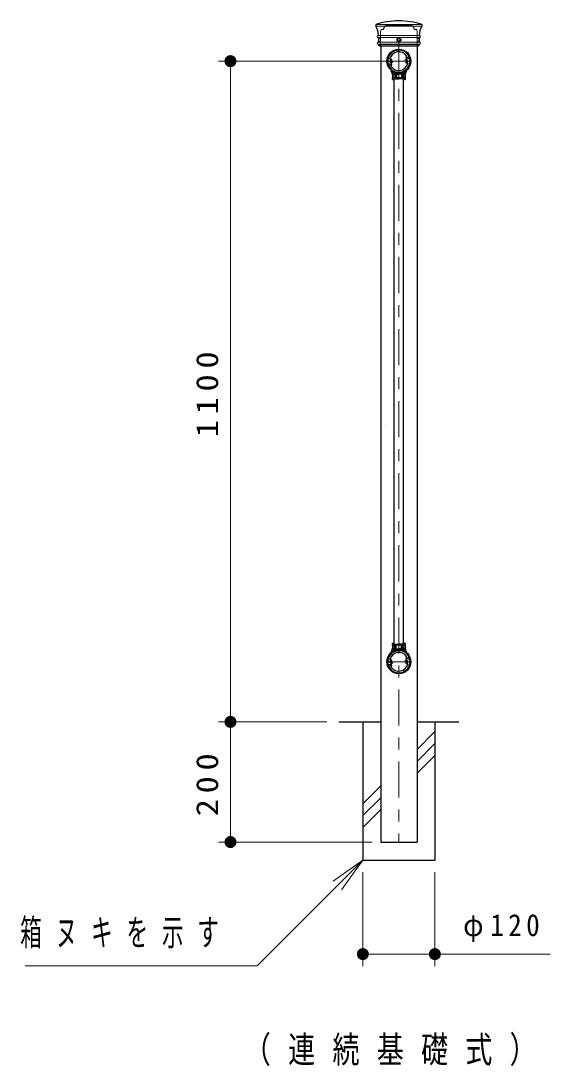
# Model space of a CAD drawing. Units: millimetres on the paper, scale 1:20. Extents: x -365 to 0, y 0 to 257.
# Drawn here: x -110.6 to -66.5, y 61.4 to 148.4 of the extents above; entities that cross this region are included whole.
import ezdxf

# ---------------------------------------------------------------- set-up
doc = ezdxf.new("R2010")
doc.units = ezdxf.units.MM
doc.linetypes.add('USER1', pattern=[4.5, 2.5, -2])
doc.linetypes.add('USER2', pattern=[6, 3, -1, 1, -1])
doc.layers.add('LY_1', color=4, linetype='Continuous', lineweight=25)
doc.styles.add('ＭＳ ゴシック', font='')
doc.styles.get('ＭＳ ゴシック').set_extended_font_data('MS Gothic')

# ---------------------------------------------------------------- blocks, each defined once
blk = doc.blocks.new('filled_dot')
at = {"color": 0, "linetype": 'Continuous', "lineweight": -2, "const_width": 1.25}
blk.add_lwpolyline([(-0.625, 0, 1), (0.625, 0, 1)], format="xyb", close=True, dxfattribs=at)

msp = doc.modelspace()

# ---------------------------------------------------------------- linework, layer by layer
at = {"layer": 'LY_1'}
for p, q in [((-81.015, 148.116), (-81.015, 148.016)), ((-77.165, 148.116), (-77.165, 148.016)), ((-80.815, 147.209), (-80.79, 147.223)), ((-80.815, 147.059), (-80.79, 147.045)), ((-80.79, 147.045), (-80.79, 146.673)), ((-77.365, 147.209), (-77.39, 147.223)), ((-77.365, 147.059), (-77.39, 147.045)), ((-77.39, 147.045), (-77.39, 146.673)), ((-80.815, 146.659), (-80.79, 146.673)), ((-80.815, 146.509), (-80.815, 146.456)), ((-80.602, 146.334), (-80.602, 80.084)), ((-77.577, 146.334), (-77.577, 80.084)), ((-77.365, 146.659), (-77.39, 146.673)), ((-77.365, 146.509), (-77.365, 146.456)), ((-78.449, 145.297), (-78.484, 145.394)), ((-78.46, 145.458), (-78.471, 145.448)), ((-78.298, 145.468), (-78.379, 145.396)), ((-78.345, 145.302), (-78.379, 145.396)), ((-78.237, 145.299), (-78.345, 145.302)), ((-78.285, 145.43), (-78.298, 145.468)), ((-78.239, 145.447), (-78.285, 145.43)), ((-78.205, 145.353), (-78.251, 145.336)), ((-78.251, 145.336), (-78.237, 145.299)), ((-79.975, 144.815), (-79.929, 144.832)), ((-79.943, 144.869), (-79.835, 144.866)), ((-79.929, 144.832), (-79.943, 144.869)), ((-79.941, 144.721), (-79.895, 144.738)), ((-79.895, 144.738), (-79.881, 144.7)), ((-79.881, 144.7), (-79.801, 144.772)), ((-79.835, 144.866), (-79.801, 144.772)), ((-79.731, 144.871), (-79.696, 144.774)), ((-79.72, 144.71), (-79.709, 144.72)), ((-79.975, 94.815), (-79.929, 94.832)), ((-79.943, 94.869), (-79.835, 94.866)), ((-79.929, 94.832), (-79.943, 94.869)), ((-79.835, 94.866), (-79.801, 94.772)), ((-79.731, 94.871), (-79.696, 94.774)), ((-78.449, 95.297), (-78.484, 95.394)), ((-78.46, 95.458), (-78.471, 95.448)), ((-78.298, 95.468), (-78.379, 95.396)), ((-78.345, 95.302), (-78.379, 95.396)), ((-78.237, 95.299), (-78.345, 95.302)), ((-78.285, 95.43), (-78.298, 95.468)), ((-78.239, 95.447), (-78.285, 95.43)), ((-78.205, 95.353), (-78.251, 95.336)), ((-78.251, 95.336), (-78.237, 95.299)), ((-79.941, 94.721), (-79.895, 94.738)), ((-79.895, 94.738), (-79.881, 94.7)), ((-79.881, 94.7), (-79.801, 94.772)), ((-79.72, 94.71), (-79.709, 94.72))]:
    msp.add_line(p, q, dxfattribs=at)
at = {"layer": 'LY_1', "color": 120, "lineweight": 13}
for p, q in [((-80.947, 148.134), (-79.09, 148.134)), ((-80.947, 148.009), (-79.09, 148.009)), ((-77.233, 148.134), (-79.09, 148.134)), ((-77.233, 148.009), (-79.09, 148.009)), ((-77.39, 147.223), (-80.79, 147.223)), ((-77.39, 147.045), (-80.79, 147.045)), ((-77.39, 146.673), (-80.79, 146.673)), ((-79.09, 146.434), (-80.766, 146.434)), ((-79.09, 146.434), (-77.414, 146.434))]:
    msp.add_line(p, q, dxfattribs=at)
at = {"layer": 'LY_1', "linetype": 'USER1', "lineweight": 13}
for p, q in [((-80.015, 148.067), (-79.09, 148.067)), ((-78.165, 148.067), (-79.09, 148.067)), ((-80.577, 147.717), (-80.615, 147.517)), ((-80.615, 147.517), (-80.615, 146.349)), ((-80.577, 147.717), (-80.412, 147.717)), ((-77.768, 147.717), (-77.602, 147.717)), ((-77.602, 147.717), (-77.565, 147.517)), ((-77.565, 147.517), (-77.565, 146.349)), ((-80.79, 147.021), (-80.69, 146.959)), ((-80.79, 146.696), (-80.69, 146.759)), ((-80.69, 146.959), (-80.615, 146.959)), ((-80.69, 146.759), (-80.615, 146.759)), ((-80.615, 146.349), (-80.63, 146.334)), ((-77.49, 146.959), (-77.565, 146.959)), ((-77.49, 146.759), (-77.565, 146.759)), ((-77.565, 146.349), (-77.55, 146.334)), ((-77.39, 147.021), (-77.49, 146.959)), ((-77.39, 146.696), (-77.49, 146.759))]:
    msp.add_line(p, q, dxfattribs=at)
at = {"layer": 'LY_1', "lineweight": 13}
for p, q in [((-80.815, 147.209), (-77.365, 147.209)), ((-77.365, 147.209), (-80.815, 147.209)), ((-77.365, 147.059), (-80.815, 147.059)), ((-77.365, 146.659), (-80.815, 146.659)), ((-80.815, 146.509), (-77.365, 146.509)), ((-77.365, 146.509), (-80.815, 146.509)), ((-77.487, 146.334), (-80.692, 146.334))]:
    msp.add_line(p, q, dxfattribs=at)
at = {"layer": 'LY_1', "color": 7, "linetype": 'USER2', "lineweight": 13}
for p, q in [((-79.09, 146.784), (-79.09, 80.084)), ((-80.09, 145.084), (-78.09, 145.084)), ((-80.09, 95.084), (-78.09, 95.084))]:
    msp.add_line(p, q, dxfattribs=at)
at = {"layer": 'LY_1', "color": 7, "lineweight": 13}
for p, q in [((-80.09, 145.084), (-94.115, 145.084)), ((-93.115, 90.084), (-93.115, 145.084)), ((-85.09, 90.084), (-94.115, 90.084)), ((-93.115, 80.084), (-93.115, 90.084)), ((-77.577, 87.783), (-76.09, 89.271)), ((-77.577, 86.793), (-76.09, 88.281)), ((-77.577, 85.803), (-76.09, 87.291)), ((-82.09, 83.271), (-80.602, 84.758)), ((-82.09, 82.281), (-80.602, 83.768)), ((-82.09, 81.291), (-80.602, 82.778)), ((-81.305, 80.084), (-94.115, 80.084)), ((-84.565, 76.816), (-82.09, 78.584)), ((-82.09, 78.584), (-84.211, 76.463)), ((-82.09, 78.584), (-83.858, 76.109)), ((-82.09, 77.584), (-82.09, 69.755)), ((-76.09, 77.584), (-76.09, 69.755)), ((-66.496, 70.755), (-82.09, 70.755))]:
    msp.add_line(p, q, dxfattribs=at)
at = {"layer": 'LY_1', "color": 190}
for p, q in [((-79.729, 144.29), (-79.739, 144.264)), ((-79.372, 143.709), (-79.59, 143.709)), ((-79.59, 143.559), (-79.527, 143.559)), ((-79.564, 143.709), (-79.588, 143.709)), ((-78.62, 144.084), (-79.56, 144.084)), ((-79.515, 144.009), (-79.102, 144.009)), ((-79.502, 143.609), (-79.502, 143.584)), ((-79.502, 143.609), (-79.09, 143.609)), ((-79.407, 143.899), (-79.491, 143.899)), ((-79.465, 143.974), (-79.465, 143.924)), ((-79.352, 143.984), (-79.455, 143.984)), ((-79.397, 143.914), (-79.455, 143.914)), ((-79.397, 143.709), (-79.421, 143.709)), ((-79.382, 143.874), (-79.382, 143.724)), ((-79.372, 143.889), (-79.372, 143.709)), ((-79.302, 143.934), (-79.302, 143.684)), ((-79.102, 143.684), (-79.302, 143.684)), ((-79.102, 144.009), (-79.09, 144.021)), ((-79.102, 143.684), (-79.09, 143.671)), ((-79.077, 144.009), (-79.09, 144.021)), ((-79.077, 143.684), (-79.09, 143.671)), ((-78.677, 143.609), (-79.09, 143.609)), ((-78.665, 144.009), (-79.077, 144.009)), ((-78.877, 143.684), (-79.077, 143.684)), ((-78.877, 143.934), (-78.877, 143.684)), ((-78.827, 143.984), (-78.725, 143.984)), ((-78.807, 143.889), (-78.807, 143.709)), ((-78.807, 143.709), (-78.59, 143.709)), ((-78.797, 143.874), (-78.797, 143.724)), ((-78.782, 143.914), (-78.725, 143.914)), ((-78.782, 143.709), (-78.759, 143.709)), ((-78.772, 143.899), (-78.689, 143.899)), ((-78.715, 143.974), (-78.715, 143.924)), ((-78.677, 143.609), (-78.677, 143.584)), ((-78.59, 143.559), (-78.652, 143.559)), ((-78.616, 143.709), (-78.592, 143.709)), ((-78.451, 144.29), (-78.441, 144.264)), ((-79.592, 96.609), (-79.529, 96.609)), ((-79.504, 96.559), (-79.504, 96.584)), ((-78.679, 96.559), (-78.679, 96.584)), ((-78.592, 96.609), (-78.654, 96.609)), ((-79.73, 95.878), (-79.741, 95.904)), ((-79.374, 96.459), (-79.592, 96.459)), ((-79.566, 96.459), (-79.589, 96.459)), ((-78.622, 96.084), (-79.561, 96.084)), ((-79.517, 96.159), (-79.104, 96.159)), ((-79.504, 96.559), (-79.092, 96.559)), ((-79.409, 96.269), (-79.492, 96.269)), ((-79.467, 96.194), (-79.467, 96.244)), ((-79.399, 96.254), (-79.457, 96.254)), ((-79.354, 96.184), (-79.457, 96.184)), ((-79.399, 96.459), (-79.423, 96.459)), ((-79.384, 96.294), (-79.384, 96.444)), ((-79.374, 96.279), (-79.374, 96.459)), ((-79.304, 96.234), (-79.304, 96.484)), ((-79.104, 96.484), (-79.304, 96.484)), ((-79.104, 96.484), (-79.092, 96.496)), ((-79.104, 96.159), (-79.092, 96.146)), ((-78.679, 96.559), (-79.092, 96.559)), ((-79.079, 96.484), (-79.092, 96.496)), ((-79.079, 96.159), (-79.092, 96.146)), ((-78.879, 96.484), (-79.079, 96.484)), ((-78.667, 96.159), (-79.079, 96.159)), ((-78.879, 96.234), (-78.879, 96.484)), ((-78.829, 96.184), (-78.727, 96.184)), ((-78.809, 96.459), (-78.592, 96.459)), ((-78.809, 96.279), (-78.809, 96.459)), ((-78.799, 96.294), (-78.799, 96.444)), ((-78.784, 96.459), (-78.761, 96.459)), ((-78.784, 96.254), (-78.727, 96.254)), ((-78.774, 96.269), (-78.691, 96.269)), ((-78.717, 96.194), (-78.717, 96.244)), ((-78.618, 96.459), (-78.594, 96.459)), ((-78.453, 95.878), (-78.443, 95.904))]:
    msp.add_line(p, q, dxfattribs=at)
at = {"layer": 'LY_1', "color": 70}
for p, q in [((-79.492, 96.559), (-79.492, 143.609)), ((-78.692, 96.559), (-78.692, 143.609))]:
    msp.add_line(p, q, dxfattribs=at)
at = {"layer": 'LY_1', "color": 190, "linetype": 'USER1', "lineweight": 13}
for p, q in [((-79.252, 144.009), (-79.202, 144.059)), ((-79.252, 143.684), (-79.252, 143.609)), ((-79.202, 144.059), (-79.202, 144.084)), ((-78.977, 144.084), (-78.977, 144.059)), ((-78.927, 144.009), (-78.977, 144.059)), ((-78.927, 143.684), (-78.927, 143.609)), ((-79.254, 96.484), (-79.254, 96.559)), ((-79.254, 96.159), (-79.204, 96.109)), ((-79.204, 96.109), (-79.204, 96.084)), ((-78.929, 96.159), (-78.979, 96.109)), ((-78.979, 96.084), (-78.979, 96.109)), ((-78.929, 96.484), (-78.929, 96.559))]:
    msp.add_line(p, q, dxfattribs=at)
at = {"layer": 'LY_1', "color": 7}
for p, q in [((-80.319, 114.821), (-80.316, 114.821)), ((-84.09, 90.084), (-80.602, 90.084)), ((-82.09, 90.084), (-82.09, 78.584)), ((-77.577, 90.084), (-74.09, 90.084)), ((-76.09, 90.084), (-76.09, 78.584)), ((-80.602, 80.084), (-77.577, 80.084)), ((-82.09, 78.584), (-76.09, 78.584))]:
    msp.add_line(p, q, dxfattribs=at)
at = {"layer": 'LY_1', "color": 7, "lineweight": 13}
msp.add_lwpolyline([(-82.09, 78.584), (-90.883, 69.791), (-110.213, 69.791)], dxfattribs=at)
at = {"layer": 'LY_1'}
for radius in [0.163, 0.113]:
    msp.add_circle((-79.09, 146.859), radius, dxfattribs=at)
at = {"layer": 'LY_1', "color": 21}
for centre in [(-79.09, 145.084), (-79.09, 95.084)]:
    msp.add_circle(centre, 1, dxfattribs=at)
at = {"layer": 'LY_1'}
for centre, radius, start, end in [((-80.99, 148.116), 0.025, 107.54997, 180), ((-80.99, 148.016), 0.025, 180, 211.69234), ((-82.274, 147.223), 1.484, 0, 31.69234), ((-79.09, 142.108), 6.326, 90, 107.54997), ((-79.09, 142.108), 6.326, 72.45003, 90), ((-75.906, 147.223), 1.484, 148.30766, 180), ((-77.19, 148.116), 0.025, 0, 72.45003), ((-77.19, 148.016), 0.025, 328.30766, 0), ((-80.815, 147.134), 0.075, 90, 270), ((-77.365, 147.134), 0.075, 270, 90), ((-80.815, 146.584), 0.075, 90, 270), ((-80.79, 146.456), 0.025, 180, 258.46304), ((-80.815, 146.334), 0.1, 11.53696, 78.46304), ((-80.692, 146.359), 0.025, 191.53696, 270), ((-77.487, 146.359), 0.025, 270, 348.46304), ((-77.365, 146.334), 0.1, 101.53696, 168.46304), ((-77.39, 146.456), 0.025, 281.53696, 0), ((-77.365, 146.584), 0.075, 270, 90), ((-79.09, 145.084), 0.925, 23.09858, 196.90142), ((-79.09, 145.084), 0.925, 203.09858, 16.90142), ((-79.09, 145.084), 0.775, 34.5586, 166.1279), ((-78.437, 145.411), 0.05, 131.80141, 200), ((-78.496, 145.28), 0.05, 292.50631, 20), ((-78.493, 145.495), 0.05, 311.80141, 34.5586), ((-79.765, 145.084), 0.0875, 67.4576, 332.5424), ((-79.818, 145.264), 0.025, 166.1279, 286.45925), ((-79.765, 145.084), 0.163, 67.4576, 106.45925), ((-79.687, 144.673), 0.05, 131.80141, 214.5586), ((-79.684, 144.888), 0.05, 112.50632, 200), ((-79.717, 145.199), 0.0375, 247.4576, 67.4576), ((-79.09, 145.084), 0.775, 214.5586, 346.1279), ((-79.743, 144.757), 0.05, 311.80141, 20), ((-79.765, 145.084), 0.163, 292.50631, 332.5424), ((-79.654, 145.026), 0.0375, 332.5424, 152.5424), ((-78.526, 145.142), 0.0375, 152.5424, 332.5424), ((-78.415, 145.084), 0.163, 112.50632, 152.5424), ((-78.463, 144.969), 0.0375, 67.4576, 247.4576), ((-78.415, 145.084), 0.0875, 247.4576, 152.5424), ((-78.415, 145.084), 0.163, 247.4576, 286.45925), ((-78.362, 144.904), 0.025, 346.1279, 106.45925), ((-79.09, 95.084), 0.925, 23.09858, 196.90142), ((-79.09, 95.084), 0.775, 34.5586, 166.1279), ((-79.09, 95.084), 0.925, 203.09858, 16.90142), ((-79.765, 95.084), 0.0875, 67.4576, 332.5424), ((-79.818, 95.264), 0.025, 166.1279, 286.45925), ((-79.765, 95.084), 0.163, 67.4576, 106.45925), ((-79.684, 94.888), 0.05, 112.50632, 200), ((-79.717, 95.199), 0.0375, 247.4576, 67.4576), ((-79.09, 95.084), 0.775, 214.5586, 346.1279), ((-79.765, 95.084), 0.163, 292.50631, 332.5424), ((-79.654, 95.026), 0.0375, 332.5424, 152.5424), ((-78.526, 95.142), 0.0375, 152.5424, 332.5424), ((-78.415, 95.084), 0.163, 112.50632, 152.5424), ((-78.463, 94.969), 0.0375, 67.4576, 247.4576), ((-78.415, 95.084), 0.0875, 247.4576, 152.5424), ((-78.437, 95.411), 0.05, 131.80141, 200), ((-78.496, 95.28), 0.05, 292.50631, 20), ((-78.415, 95.084), 0.163, 247.4576, 286.45925), ((-78.493, 95.495), 0.05, 311.80141, 34.5586), ((-78.362, 94.904), 0.025, 346.1279, 106.45925), ((-79.687, 94.673), 0.05, 131.80141, 214.5586), ((-79.743, 94.757), 0.05, 311.80141, 20)]:
    msp.add_arc(centre, radius, start, end, dxfattribs=at)
at = {"layer": 'LY_1', "linetype": 'USER1', "lineweight": 13}
for centre, radius, start, end in [((-80.015, 147.717), 0.35, 90, 172.81924), ((-78.165, 147.717), 0.35, 7.18076, 90), ((-80.412, 147.767), 0.05, 270, 352.81924), ((-77.768, 147.767), 0.05, 187.18076, 270)]:
    msp.add_arc(centre, radius, start, end, dxfattribs=at)
at = {"layer": 'LY_1', "color": 190}
for centre, radius, start, end in [((-79.725, 144.258), 0.015, 158.30385, 208.11856), ((-80.752, 143.709), 1.15, 21.37941, 28.11856), ((-79.715, 144.284), 0.015, 52.01551, 158.30385), ((-79.09, 145.084), 1, 232.01551, 236.77542), ((-79.668, 144.134), 0.015, 201.37941, 234.56159), ((-79.717, 144.064), 0.0708, 343.27762, 54.56159), ((-79.571, 143.634), 0.0813, 126.8699, 233.1301), ((-79.635, 144.039), 0.015, 163.27761, 229.64199), ((-79.691, 143.974), 0.0708, 338.35801, 49.64199), ((-79.646, 144.235), 0.015, 25.42471, 56.77542), ((-80.752, 143.709), 1.24, 18.10486, 25.42471), ((-79.611, 143.942), 0.015, 158.35801, 224.72239), ((-79.672, 143.882), 0.0708, 333.43841, 44.72239), ((-79.59, 143.659), 0.05, 90, 126.8699), ((-79.59, 143.609), 0.05, 233.1301, 270), ((-79.595, 143.843), 0.015, 153.43841, 186.62059), ((-80.752, 143.709), 1.15, 0.73773, 6.62059), ((-79.588, 143.724), 0.015, 180.73773, 270), ((-79.56, 144.099), 0.015, 198.10485, 270), ((-79.564, 143.724), 0.015, 270, 339.99481), ((-79.492, 143.698), 0.061, 20.00519, 159.99481), ((-79.515, 143.994), 0.015, 90, 192.96815), ((-80.752, 143.709), 1.255, 9.66974, 12.96815), ((-79.527, 143.584), 0.025, 270, 0), ((-79.491, 143.924), 0.025, 189.66974, 270), ((-79.455, 143.974), 0.01, 90, 180), ((-79.455, 143.924), 0.01, 180, 270), ((-79.421, 143.724), 0.015, 200.00519, 270), ((-79.407, 143.874), 0.025, 0, 90), ((-79.397, 143.889), 0.025, 0, 90), ((-79.397, 143.724), 0.015, 270, 0), ((-79.352, 143.934), 0.05, 0, 90), ((-78.827, 143.934), 0.05, 90, 180), ((-78.782, 143.889), 0.025, 90, 180), ((-78.772, 143.874), 0.025, 90, 180), ((-78.782, 143.724), 0.015, 180, 270), ((-78.759, 143.724), 0.015, 270, 339.99481), ((-78.687, 143.698), 0.061, 20.00519, 159.99481), ((-78.725, 143.974), 0.01, 0, 90), ((-78.725, 143.924), 0.01, 270, 0), ((-78.689, 143.924), 0.025, 270, 350.33026), ((-78.652, 143.584), 0.025, 180, 270), ((-78.665, 143.994), 0.015, 347.03185, 90), ((-77.427, 143.709), 1.255, 167.03185, 170.33026), ((-78.616, 143.724), 0.015, 200.00519, 270), ((-78.62, 144.099), 0.015, 270, 341.89515), ((-77.427, 143.709), 1.24, 154.57529, 161.89515), ((-78.592, 143.724), 0.015, 270, 359.26227), ((-78.59, 143.659), 0.05, 53.1301, 90), ((-78.59, 143.609), 0.05, 270, 306.8699), ((-78.508, 143.882), 0.0708, 135.27761, 206.56159), ((-77.427, 143.709), 1.15, 173.37941, 179.26227), ((-78.585, 143.843), 0.015, 353.37941, 26.56159), ((-78.489, 143.974), 0.0708, 130.35801, 201.64199), ((-78.609, 143.634), 0.0813, 306.8699, 53.1301), ((-78.569, 143.942), 0.015, 315.27762, 21.64199), ((-78.534, 144.235), 0.015, 123.22458, 154.57529), ((-79.09, 145.084), 1, 303.22458, 307.98449), ((-78.545, 144.039), 0.015, 310.35801, 16.72238), ((-78.462, 144.064), 0.0708, 125.43841, 196.72239), ((-78.512, 144.134), 0.015, 305.43841, 338.62059), ((-77.427, 143.709), 1.15, 151.88144, 158.62059), ((-78.465, 144.284), 0.015, 21.69615, 127.98449), ((-78.455, 144.258), 0.015, 331.88144, 21.69615), ((-79.573, 96.534), 0.0813, 126.8699, 233.1301), ((-79.592, 96.559), 0.05, 90, 126.8699), ((-79.529, 96.584), 0.025, 0, 90), ((-78.654, 96.584), 0.025, 90, 180), ((-78.592, 96.559), 0.05, 53.1301, 90), ((-78.611, 96.534), 0.0813, 306.8699, 53.1301), ((-79.727, 95.91), 0.015, 151.88144, 201.69615), ((-80.754, 96.459), 1.15, 331.88144, 338.62059), ((-79.716, 95.884), 0.015, 201.69615, 307.98449), ((-79.092, 95.084), 1, 123.22458, 127.98449), ((-79.669, 96.034), 0.015, 125.43841, 158.62059), ((-79.719, 96.104), 0.0708, 305.43841, 16.72238), ((-79.637, 96.129), 0.015, 130.35801, 196.72239), ((-79.693, 96.194), 0.0708, 310.35801, 21.64199), ((-79.648, 95.933), 0.015, 303.22458, 334.57529), ((-80.754, 96.459), 1.24, 334.57529, 341.89515), ((-79.613, 96.226), 0.015, 135.27761, 201.64199), ((-79.674, 96.286), 0.0708, 315.27762, 26.56159), ((-79.592, 96.509), 0.05, 233.1301, 270), ((-80.754, 96.459), 1.15, 353.37941, 359.26227), ((-79.597, 96.325), 0.015, 173.37941, 206.56159), ((-79.589, 96.444), 0.015, 90, 179.26227), ((-79.561, 96.069), 0.015, 90, 161.89515), ((-79.566, 96.444), 0.015, 20.00519, 90), ((-79.494, 96.47), 0.061, 200.00519, 339.99481), ((-79.517, 96.174), 0.015, 167.03185, 270), ((-80.754, 96.459), 1.255, 347.03185, 350.33026), ((-79.492, 96.244), 0.025, 90, 170.33026), ((-79.457, 96.244), 0.01, 90, 180), ((-79.457, 96.194), 0.01, 180, 270), ((-79.423, 96.444), 0.015, 90, 159.99481), ((-79.409, 96.294), 0.025, 270, 0), ((-79.399, 96.444), 0.015, 0, 90), ((-79.399, 96.279), 0.025, 270, 0), ((-79.354, 96.234), 0.05, 270, 0), ((-78.829, 96.234), 0.05, 180, 270), ((-78.784, 96.279), 0.025, 180, 270), ((-78.784, 96.444), 0.015, 90, 180), ((-78.774, 96.294), 0.025, 180, 270), ((-78.761, 96.444), 0.015, 20.00519, 90), ((-78.689, 96.47), 0.061, 200.00519, 339.99481), ((-78.727, 96.244), 0.01, 0, 90), ((-78.727, 96.194), 0.01, 270, 0), ((-78.691, 96.244), 0.025, 9.66974, 90), ((-78.667, 96.174), 0.015, 270, 12.96815), ((-77.429, 96.459), 1.255, 189.66974, 192.96815), ((-78.618, 96.444), 0.015, 90, 159.99481), ((-78.622, 96.069), 0.015, 18.10486, 90), ((-77.429, 96.459), 1.24, 198.10485, 205.42471), ((-78.594, 96.444), 0.015, 0.73773, 90), ((-78.592, 96.509), 0.05, 270, 306.8699), ((-78.51, 96.286), 0.0708, 153.43841, 224.72239), ((-77.429, 96.459), 1.15, 180.73773, 186.62059), ((-78.587, 96.325), 0.015, 333.43841, 6.62059), ((-78.491, 96.194), 0.0708, 158.35801, 229.64199), ((-78.571, 96.226), 0.015, 338.35801, 44.72238), ((-78.536, 95.933), 0.015, 205.42471, 236.77542), ((-79.092, 95.084), 1, 52.01551, 56.77542), ((-78.547, 96.129), 0.015, 343.27762, 49.64199), ((-78.464, 96.104), 0.0708, 163.27761, 234.56159), ((-78.514, 96.034), 0.015, 21.37941, 54.56159), ((-77.429, 96.459), 1.15, 201.37941, 208.11856), ((-78.467, 95.884), 0.015, 232.01551, 338.30385), ((-78.457, 95.91), 0.015, 338.30385, 28.11856)]:
    msp.add_arc(centre, radius, start, end, dxfattribs=at)

# ---------------------------------------------------------------- block references
at = {"layer": 'LY_1', "color": 7, "lineweight": 13, "xscale": 0.4, "yscale": 0.4}
for p, rotation in [((-93.115, 145.084), 270), ((-93.115, 90.084), 270), ((-93.115, 90.084), 90), ((-93.115, 80.084), 90), ((-76.09, 70.755), 180)]:
    msp.add_blockref('filled_dot', p, dxfattribs=dict(at, rotation=rotation))
msp.add_blockref('filled_dot', (-82.09, 70.755), dxfattribs=at)

# ---------------------------------------------------------------- texts
at = {"layer": 'LY_1', "color": 7, "char_height": 1.833, "attachment_point": 8, "rotation": 90, "style": 'ＭＳ ゴシック'}
for s, insert in [('\\T1.33;\\W1.15;1100', (-94.115, 117.584)), ('\\T1.33;\\W1.15;200', (-94.115, 85.084))]:
    msp.add_mtext(s, dxfattribs=dict(at, insert=insert))
at = {"layer": 'LY_1', "color": 7, "style": 'ＭＳ ゴシック'}
for s, insert, char_height, attachment_point in [('\\T1.64;\\W0.6;箱ヌキを示す', (-110.629, 72.441), 2.199, 4), ('\\T1.33;\\W0.9;φ120', (-70.367, 71.755), 1.833, 8), ('\\T1.64;\\W0.75;（連続基礎式）', (-79.09, 62.676), 2.199, 5)]:
    msp.add_mtext(s, dxfattribs=dict(at, insert=insert, char_height=char_height, attachment_point=attachment_point))

doc.saveas('drawing.dxf')
